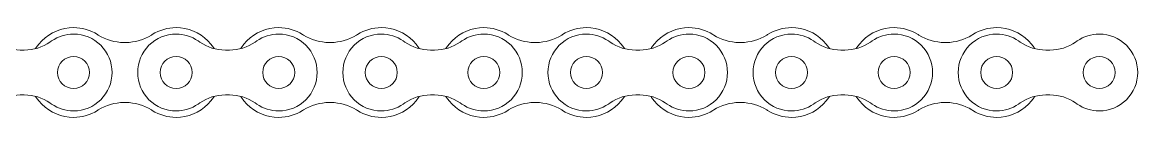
# Model space of a CAD drawing. Header units: millimetres. Extents: x 1246 to 16959, y -13818 to -1371.
# Drawn here: x 13620.7 to 13758.8, y -1505.6 to -1494.4 of the extents above; entities that cross this region are included whole.
import ezdxf

# ---------------------------------------------------------------- set-up
doc = ezdxf.new("R2010")
doc.units = ezdxf.units.MM
doc.header["$LTSCALE"] = 50
doc.layers.add('pio-Roller Chain - Linear', color=7, linetype='Continuous', lineweight=5)

msp = doc.modelspace()

# ---------------------------------------------------------------- wipeouts: each hides what was drawn before it
at = {"color": 255, "linetype": 'Continuous', "lineweight": 5, "transparency": 33554687}
for points in [[(13621.44, -1500), (13621.55, -1498.92), (13621.87, -1497.87), (13622.38, -1496.91), (13623.07, -1496.07), (13623.91, -1495.38), (13624.87, -1494.87), (13625.92, -1494.55), (13627, -1494.44), (13627.39, -1494.46), (13627.78, -1494.5), (13628.16, -1494.57), (13628.54, -1494.66), (13628.91, -1494.78), (13629.28, -1494.93), (13629.63, -1495.1), (13629.96, -1495.3), (13630.06, -1495.36), (13630.42, -1495.57), (13630.8, -1495.76), (13631.19, -1495.91), (13631.58, -1496.04), (13631.99, -1496.15), (13632.4, -1496.22), (13632.82, -1496.26), (13633.24, -1496.28), (13633.35, -1496.28), (13633.46, -1496.28), (13633.88, -1496.26), (13634.3, -1496.22), (13634.71, -1496.15), (13635.12, -1496.04), (13635.51, -1495.91), (13635.9, -1495.76), (13636.28, -1495.57), (13636.64, -1495.36), (13636.74, -1495.3), (13637.07, -1495.1), (13637.42, -1494.93), (13637.79, -1494.78), (13638.16, -1494.66), (13638.54, -1494.57), (13638.92, -1494.5), (13639.31, -1494.46), (13639.7, -1494.44), (13640.78, -1494.55), (13641.83, -1494.87), (13642.79, -1495.38), (13643.63, -1496.07), (13644.32, -1496.91), (13644.83, -1497.87), (13645.15, -1498.92), (13645.26, -1500), (13645.15, -1501.08), (13644.83, -1502.13), (13644.32, -1503.09), (13643.63, -1503.93), (13642.79, -1504.62), (13641.83, -1505.13), (13640.78, -1505.45), (13639.7, -1505.56), (13639.31, -1505.54), (13638.92, -1505.5), (13638.54, -1505.43), (13638.16, -1505.34), (13637.79, -1505.22), (13637.42, -1505.07), (13637.07, -1504.9), (13636.74, -1504.7), (13636.64, -1504.64), (13636.28, -1504.43), (13635.9, -1504.24), (13635.51, -1504.09), (13635.12, -1503.96), (13634.71, -1503.85), (13634.3, -1503.78), (13633.88, -1503.74), (13633.46, -1503.72), (13633.35, -1503.72), (13633.24, -1503.72), (13632.82, -1503.74), (13632.4, -1503.78), (13631.99, -1503.85), (13631.58, -1503.96), (13631.19, -1504.09), (13630.8, -1504.24), (13630.42, -1504.43), (13630.06, -1504.64), (13629.96, -1504.7), (13629.63, -1504.9), (13629.28, -1505.07), (13628.91, -1505.22), (13628.54, -1505.34), (13628.16, -1505.43), (13627.78, -1505.5), (13627.39, -1505.54), (13627, -1505.56), (13625.92, -1505.45), (13624.87, -1505.13), (13623.91, -1504.62), (13623.07, -1503.93), (13622.38, -1503.09), (13621.87, -1502.13), (13621.55, -1501.08)], [(13646.84, -1500), (13646.95, -1498.92), (13647.27, -1497.87), (13647.78, -1496.91), (13648.47, -1496.07), (13649.31, -1495.38), (13650.27, -1494.87), (13651.32, -1494.55), (13652.4, -1494.44), (13652.79, -1494.46), (13653.18, -1494.5), (13653.56, -1494.57), (13653.94, -1494.66), (13654.31, -1494.78), (13654.68, -1494.93), (13655.03, -1495.1), (13655.36, -1495.3), (13655.46, -1495.36), (13655.82, -1495.57), (13656.2, -1495.76), (13656.59, -1495.91), (13656.98, -1496.04), (13657.39, -1496.15), (13657.8, -1496.22), (13658.22, -1496.26), (13658.64, -1496.28), (13658.75, -1496.28), (13658.86, -1496.28), (13659.28, -1496.26), (13659.7, -1496.22), (13660.11, -1496.15), (13660.52, -1496.04), (13660.91, -1495.91), (13661.3, -1495.76), (13661.68, -1495.57), (13662.04, -1495.36), (13662.14, -1495.3), (13662.47, -1495.1), (13662.82, -1494.93), (13663.19, -1494.78), (13663.56, -1494.66), (13663.94, -1494.57), (13664.32, -1494.5), (13664.71, -1494.46), (13665.1, -1494.44), (13666.18, -1494.55), (13667.23, -1494.87), (13668.19, -1495.38), (13669.03, -1496.07), (13669.72, -1496.91), (13670.23, -1497.87), (13670.55, -1498.92), (13670.66, -1500), (13670.55, -1501.08), (13670.23, -1502.13), (13669.72, -1503.09), (13669.03, -1503.93), (13668.19, -1504.62), (13667.23, -1505.13), (13666.18, -1505.45), (13665.1, -1505.56), (13664.71, -1505.54), (13664.32, -1505.5), (13663.94, -1505.43), (13663.56, -1505.34), (13663.19, -1505.22), (13662.82, -1505.07), (13662.47, -1504.9), (13662.14, -1504.7), (13662.04, -1504.64), (13661.68, -1504.43), (13661.3, -1504.24), (13660.91, -1504.09), (13660.52, -1503.96), (13660.11, -1503.85), (13659.7, -1503.78), (13659.28, -1503.74), (13658.86, -1503.72), (13658.75, -1503.72), (13658.64, -1503.72), (13658.22, -1503.74), (13657.8, -1503.78), (13657.39, -1503.85), (13656.98, -1503.96), (13656.59, -1504.09), (13656.2, -1504.24), (13655.82, -1504.43), (13655.46, -1504.64), (13655.36, -1504.7), (13655.03, -1504.9), (13654.68, -1505.07), (13654.31, -1505.22), (13653.94, -1505.34), (13653.56, -1505.43), (13653.18, -1505.5), (13652.79, -1505.54), (13652.4, -1505.56), (13651.32, -1505.45), (13650.27, -1505.13), (13649.31, -1504.62), (13648.47, -1503.93), (13647.78, -1503.09), (13647.27, -1502.13), (13646.95, -1501.08)], [(13672.24, -1500), (13672.35, -1498.92), (13672.67, -1497.87), (13673.18, -1496.91), (13673.87, -1496.07), (13674.71, -1495.38), (13675.67, -1494.87), (13676.72, -1494.55), (13677.8, -1494.44), (13678.19, -1494.46), (13678.58, -1494.5), (13678.96, -1494.57), (13679.34, -1494.66), (13679.71, -1494.78), (13680.08, -1494.93), (13680.43, -1495.1), (13680.76, -1495.3), (13680.86, -1495.36), (13681.22, -1495.57), (13681.6, -1495.76), (13681.99, -1495.91), (13682.38, -1496.04), (13682.79, -1496.15), (13683.2, -1496.22), (13683.62, -1496.26), (13684.04, -1496.28), (13684.15, -1496.28), (13684.26, -1496.28), (13684.68, -1496.26), (13685.1, -1496.22), (13685.51, -1496.15), (13685.92, -1496.04), (13686.31, -1495.91), (13686.7, -1495.76), (13687.08, -1495.57), (13687.44, -1495.36), (13687.54, -1495.3), (13687.87, -1495.1), (13688.22, -1494.93), (13688.59, -1494.78), (13688.96, -1494.66), (13689.34, -1494.57), (13689.72, -1494.5), (13690.11, -1494.46), (13690.5, -1494.44), (13691.58, -1494.55), (13692.63, -1494.87), (13693.59, -1495.38), (13694.43, -1496.07), (13695.12, -1496.91), (13695.63, -1497.87), (13695.95, -1498.92), (13696.06, -1500), (13695.95, -1501.08), (13695.63, -1502.13), (13695.12, -1503.09), (13694.43, -1503.93), (13693.59, -1504.62), (13692.63, -1505.13), (13691.58, -1505.45), (13690.5, -1505.56), (13690.11, -1505.54), (13689.72, -1505.5), (13689.34, -1505.43), (13688.96, -1505.34), (13688.59, -1505.22), (13688.22, -1505.07), (13687.87, -1504.9), (13687.54, -1504.7), (13687.44, -1504.64), (13687.08, -1504.43), (13686.7, -1504.24), (13686.31, -1504.09), (13685.92, -1503.96), (13685.51, -1503.85), (13685.1, -1503.78), (13684.68, -1503.74), (13684.26, -1503.72), (13684.15, -1503.72), (13684.04, -1503.72), (13683.62, -1503.74), (13683.2, -1503.78), (13682.79, -1503.85), (13682.38, -1503.96), (13681.99, -1504.09), (13681.6, -1504.24), (13681.22, -1504.43), (13680.86, -1504.64), (13680.76, -1504.7), (13680.43, -1504.9), (13680.08, -1505.07), (13679.71, -1505.22), (13679.34, -1505.34), (13678.96, -1505.43), (13678.58, -1505.5), (13678.19, -1505.54), (13677.8, -1505.56), (13676.72, -1505.45), (13675.67, -1505.13), (13674.71, -1504.62), (13673.87, -1503.93), (13673.18, -1503.09), (13672.67, -1502.13), (13672.35, -1501.08)], [(13697.64, -1500), (13697.75, -1498.92), (13698.07, -1497.87), (13698.58, -1496.91), (13699.27, -1496.07), (13700.11, -1495.38), (13701.07, -1494.87), (13702.12, -1494.55), (13703.2, -1494.44), (13703.59, -1494.46), (13703.98, -1494.5), (13704.36, -1494.57), (13704.74, -1494.66), (13705.11, -1494.78), (13705.48, -1494.93), (13705.83, -1495.1), (13706.16, -1495.3), (13706.26, -1495.36), (13706.62, -1495.57), (13707, -1495.76), (13707.39, -1495.91), (13707.78, -1496.04), (13708.19, -1496.15), (13708.6, -1496.22), (13709.02, -1496.26), (13709.44, -1496.28), (13709.55, -1496.28), (13709.66, -1496.28), (13710.08, -1496.26), (13710.5, -1496.22), (13710.91, -1496.15), (13711.32, -1496.04), (13711.71, -1495.91), (13712.1, -1495.76), (13712.48, -1495.57), (13712.84, -1495.36), (13712.94, -1495.3), (13713.27, -1495.1), (13713.62, -1494.93), (13713.99, -1494.78), (13714.36, -1494.66), (13714.74, -1494.57), (13715.12, -1494.5), (13715.51, -1494.46), (13715.9, -1494.44), (13716.98, -1494.55), (13718.03, -1494.87), (13718.99, -1495.38), (13719.83, -1496.07), (13720.52, -1496.91), (13721.03, -1497.87), (13721.35, -1498.92), (13721.46, -1500), (13721.35, -1501.08), (13721.03, -1502.13), (13720.52, -1503.09), (13719.83, -1503.93), (13718.99, -1504.62), (13718.03, -1505.13), (13716.98, -1505.45), (13715.9, -1505.56), (13715.51, -1505.54), (13715.12, -1505.5), (13714.74, -1505.43), (13714.36, -1505.34), (13713.99, -1505.22), (13713.62, -1505.07), (13713.27, -1504.9), (13712.94, -1504.7), (13712.84, -1504.64), (13712.48, -1504.43), (13712.1, -1504.24), (13711.71, -1504.09), (13711.32, -1503.96), (13710.91, -1503.85), (13710.5, -1503.78), (13710.08, -1503.74), (13709.66, -1503.72), (13709.55, -1503.72), (13709.44, -1503.72), (13709.02, -1503.74), (13708.6, -1503.78), (13708.19, -1503.85), (13707.78, -1503.96), (13707.39, -1504.09), (13707, -1504.24), (13706.62, -1504.43), (13706.26, -1504.64), (13706.16, -1504.7), (13705.83, -1504.9), (13705.48, -1505.07), (13705.11, -1505.22), (13704.74, -1505.34), (13704.36, -1505.43), (13703.98, -1505.5), (13703.59, -1505.54), (13703.2, -1505.56), (13702.12, -1505.45), (13701.07, -1505.13), (13700.11, -1504.62), (13699.27, -1503.93), (13698.58, -1503.09), (13698.07, -1502.13), (13697.75, -1501.08)], [(13723.04, -1500), (13723.15, -1498.92), (13723.47, -1497.87), (13723.98, -1496.91), (13724.67, -1496.07), (13725.51, -1495.38), (13726.47, -1494.87), (13727.52, -1494.55), (13728.6, -1494.44), (13728.99, -1494.46), (13729.38, -1494.5), (13729.76, -1494.57), (13730.14, -1494.66), (13730.51, -1494.78), (13730.88, -1494.93), (13731.23, -1495.1), (13731.56, -1495.3), (13731.66, -1495.36), (13732.02, -1495.57), (13732.4, -1495.76), (13732.79, -1495.91), (13733.18, -1496.04), (13733.59, -1496.15), (13734, -1496.22), (13734.42, -1496.26), (13734.84, -1496.28), (13734.95, -1496.28), (13735.06, -1496.28), (13735.48, -1496.26), (13735.9, -1496.22), (13736.31, -1496.15), (13736.72, -1496.04), (13737.11, -1495.91), (13737.5, -1495.76), (13737.88, -1495.57), (13738.24, -1495.36), (13738.34, -1495.3), (13738.67, -1495.1), (13739.02, -1494.93), (13739.39, -1494.78), (13739.76, -1494.66), (13740.14, -1494.57), (13740.52, -1494.5), (13740.91, -1494.46), (13741.3, -1494.44), (13742.38, -1494.55), (13743.43, -1494.87), (13744.39, -1495.38), (13745.23, -1496.07), (13745.92, -1496.91), (13746.43, -1497.87), (13746.75, -1498.92), (13746.86, -1500), (13746.75, -1501.08), (13746.43, -1502.13), (13745.92, -1503.09), (13745.23, -1503.93), (13744.39, -1504.62), (13743.43, -1505.13), (13742.38, -1505.45), (13741.3, -1505.56), (13740.91, -1505.54), (13740.52, -1505.5), (13740.14, -1505.43), (13739.76, -1505.34), (13739.39, -1505.22), (13739.02, -1505.07), (13738.67, -1504.9), (13738.34, -1504.7), (13738.24, -1504.64), (13737.88, -1504.43), (13737.5, -1504.24), (13737.11, -1504.09), (13736.72, -1503.96), (13736.31, -1503.85), (13735.9, -1503.78), (13735.48, -1503.74), (13735.06, -1503.72), (13734.95, -1503.72), (13734.84, -1503.72), (13734.42, -1503.74), (13734, -1503.78), (13733.59, -1503.85), (13733.18, -1503.96), (13732.79, -1504.09), (13732.4, -1504.24), (13732.02, -1504.43), (13731.66, -1504.64), (13731.56, -1504.7), (13731.23, -1504.9), (13730.88, -1505.07), (13730.51, -1505.22), (13730.14, -1505.34), (13729.76, -1505.43), (13729.38, -1505.5), (13728.99, -1505.54), (13728.6, -1505.56), (13727.52, -1505.45), (13726.47, -1505.13), (13725.51, -1504.62), (13724.67, -1503.93), (13723.98, -1503.09), (13723.47, -1502.13), (13723.15, -1501.08)]]:
    msp.add_wipeout(points, dxfattribs=at).dxf.layer = 'pio-Roller Chain - Linear'

# ---------------------------------------------------------------- next in the draw order: linework, layer by layer
at = {"layer": 'pio-Roller Chain - Linear', "color": 7, "linetype": 'Continuous', "lineweight": 5, "transparency": 33554687, "flags": 128}
for points in [[(13621.44, -1500, -0.414214), (13627, -1494.44, -0.141569), (13629.96, -1495.3), (13630.06, -1495.36, 0.141569), (13633.24, -1496.28), (13633.46, -1496.28, 0.141569), (13636.64, -1495.36), (13636.74, -1495.3, -0.141569), (13639.7, -1494.44, -0.414214), (13645.26, -1500, -0.414214), (13639.7, -1505.56, -0.141569), (13636.74, -1504.7), (13636.64, -1504.64, 0.141569), (13633.46, -1503.72), (13633.24, -1503.72, 0.141569), (13630.06, -1504.64), (13629.96, -1504.7, -0.141569), (13627, -1505.56, -0.414214)], [(13646.84, -1500, -0.414214), (13652.4, -1494.44, -0.141569), (13655.36, -1495.3), (13655.46, -1495.36, 0.141569), (13658.64, -1496.28), (13658.86, -1496.28, 0.141569), (13662.04, -1495.36), (13662.14, -1495.3, -0.141569), (13665.1, -1494.44, -0.414214), (13670.66, -1500, -0.414214), (13665.1, -1505.56, -0.141569), (13662.14, -1504.7), (13662.04, -1504.64, 0.141569), (13658.86, -1503.72), (13658.64, -1503.72, 0.141569), (13655.46, -1504.64), (13655.36, -1504.7, -0.141569), (13652.4, -1505.56, -0.414214)], [(13672.24, -1500, -0.414214), (13677.8, -1494.44, -0.141569), (13680.76, -1495.3), (13680.86, -1495.36, 0.141569), (13684.04, -1496.28), (13684.26, -1496.28, 0.141569), (13687.44, -1495.36), (13687.54, -1495.3, -0.141569), (13690.5, -1494.44, -0.414214), (13696.06, -1500, -0.414214), (13690.5, -1505.56, -0.141569), (13687.54, -1504.7), (13687.44, -1504.64, 0.141569), (13684.26, -1503.72), (13684.04, -1503.72, 0.141569), (13680.86, -1504.64), (13680.76, -1504.7, -0.141569), (13677.8, -1505.56, -0.414214)], [(13697.64, -1500, -0.414214), (13703.2, -1494.44, -0.141569), (13706.16, -1495.3), (13706.26, -1495.36, 0.141569), (13709.44, -1496.28), (13709.66, -1496.28, 0.141569), (13712.84, -1495.36), (13712.94, -1495.3, -0.141569), (13715.9, -1494.44, -0.414214), (13721.46, -1500, -0.414214), (13715.9, -1505.56, -0.141569), (13712.94, -1504.7), (13712.84, -1504.64, 0.141569), (13709.66, -1503.72), (13709.44, -1503.72, 0.141569), (13706.26, -1504.64), (13706.16, -1504.7, -0.141569), (13703.2, -1505.56, -0.414214)], [(13723.04, -1500, -0.414214), (13728.6, -1494.44, -0.141569), (13731.56, -1495.3), (13731.66, -1495.36, 0.141569), (13734.84, -1496.28), (13735.06, -1496.28, 0.141569), (13738.24, -1495.36), (13738.34, -1495.3, -0.141569), (13741.3, -1494.44, -0.414214), (13746.86, -1500, -0.414214), (13741.3, -1505.56, -0.141569), (13738.34, -1504.7), (13738.24, -1504.64, 0.141569), (13735.06, -1503.72), (13734.84, -1503.72, 0.141569), (13731.66, -1504.64), (13731.56, -1504.7, -0.141569), (13728.6, -1505.56, -0.414214)]]:
    msp.add_lwpolyline(points, format="xyb", close=True, dxfattribs=at)

# ---------------------------------------------------------------- next in the draw order: wipeouts: each hides what was drawn before it
at = {"color": 255, "linetype": 'Continuous', "lineweight": 5, "transparency": 33554687}
for points in [[(13609.54, -1500), (13609.63, -1499.07), (13609.9, -1498.18), (13610.34, -1497.35), (13610.93, -1496.63), (13611.65, -1496.04), (13612.48, -1495.6), (13613.37, -1495.33), (13614.3, -1495.24), (13614.66, -1495.25), (13615.02, -1495.29), (13615.38, -1495.36), (13615.73, -1495.46), (13616.07, -1495.58), (13616.4, -1495.72), (13616.72, -1495.9), (13617.02, -1496.09), (13617.23, -1496.23), (13617.58, -1496.46), (13617.95, -1496.66), (13618.34, -1496.83), (13618.74, -1496.98), (13619.14, -1497.09), (13619.56, -1497.17), (13619.98, -1497.21), (13620.4, -1497.23), (13620.65, -1497.23), (13620.9, -1497.23), (13621.32, -1497.21), (13621.74, -1497.17), (13622.16, -1497.09), (13622.56, -1496.98), (13622.96, -1496.83), (13623.35, -1496.66), (13623.72, -1496.46), (13624.07, -1496.23), (13624.28, -1496.09), (13624.58, -1495.9), (13624.9, -1495.72), (13625.23, -1495.58), (13625.57, -1495.46), (13625.92, -1495.36), (13626.28, -1495.29), (13626.64, -1495.25), (13627, -1495.24), (13627.93, -1495.33), (13628.82, -1495.6), (13629.65, -1496.04), (13630.37, -1496.63), (13630.96, -1497.35), (13631.4, -1498.18), (13631.67, -1499.07), (13631.76, -1500), (13631.67, -1500.93), (13631.4, -1501.82), (13630.96, -1502.65), (13630.37, -1503.37), (13629.65, -1503.96), (13628.82, -1504.4), (13627.93, -1504.67), (13627, -1504.76), (13626.64, -1504.75), (13626.28, -1504.71), (13625.92, -1504.64), (13625.57, -1504.54), (13625.23, -1504.42), (13624.9, -1504.28), (13624.58, -1504.1), (13624.28, -1503.91), (13624.07, -1503.77), (13623.72, -1503.54), (13623.35, -1503.34), (13622.96, -1503.17), (13622.56, -1503.02), (13622.16, -1502.91), (13621.74, -1502.83), (13621.32, -1502.79), (13620.9, -1502.77), (13620.65, -1502.77), (13620.4, -1502.77), (13619.98, -1502.79), (13619.56, -1502.83), (13619.14, -1502.91), (13618.74, -1503.02), (13618.34, -1503.17), (13617.95, -1503.34), (13617.58, -1503.54), (13617.23, -1503.77), (13617.02, -1503.91), (13616.72, -1504.1), (13616.4, -1504.28), (13616.07, -1504.42), (13615.73, -1504.54), (13615.38, -1504.64), (13615.02, -1504.71), (13614.66, -1504.75), (13614.3, -1504.76), (13613.37, -1504.67), (13612.48, -1504.4), (13611.65, -1503.96), (13610.93, -1503.37), (13610.34, -1502.65), (13609.9, -1501.82), (13609.63, -1500.93)], [(13634.94, -1500), (13635.03, -1499.07), (13635.3, -1498.18), (13635.74, -1497.35), (13636.33, -1496.63), (13637.05, -1496.04), (13637.88, -1495.6), (13638.77, -1495.33), (13639.7, -1495.24), (13640.06, -1495.25), (13640.42, -1495.29), (13640.78, -1495.36), (13641.13, -1495.46), (13641.47, -1495.58), (13641.8, -1495.72), (13642.12, -1495.9), (13642.42, -1496.09), (13642.63, -1496.23), (13642.98, -1496.46), (13643.35, -1496.66), (13643.74, -1496.83), (13644.14, -1496.98), (13644.54, -1497.09), (13644.96, -1497.17), (13645.38, -1497.21), (13645.8, -1497.23), (13646.05, -1497.23), (13646.3, -1497.23), (13646.72, -1497.21), (13647.14, -1497.17), (13647.56, -1497.09), (13647.96, -1496.98), (13648.36, -1496.83), (13648.75, -1496.66), (13649.12, -1496.46), (13649.47, -1496.23), (13649.68, -1496.09), (13649.98, -1495.9), (13650.3, -1495.72), (13650.63, -1495.58), (13650.97, -1495.46), (13651.32, -1495.36), (13651.68, -1495.29), (13652.04, -1495.25), (13652.4, -1495.24), (13653.33, -1495.33), (13654.22, -1495.6), (13655.05, -1496.04), (13655.77, -1496.63), (13656.36, -1497.35), (13656.8, -1498.18), (13657.07, -1499.07), (13657.16, -1500), (13657.07, -1500.93), (13656.8, -1501.82), (13656.36, -1502.65), (13655.77, -1503.37), (13655.05, -1503.96), (13654.22, -1504.4), (13653.33, -1504.67), (13652.4, -1504.76), (13652.04, -1504.75), (13651.68, -1504.71), (13651.32, -1504.64), (13650.97, -1504.54), (13650.63, -1504.42), (13650.3, -1504.28), (13649.98, -1504.1), (13649.68, -1503.91), (13649.47, -1503.77), (13649.12, -1503.54), (13648.75, -1503.34), (13648.36, -1503.17), (13647.96, -1503.02), (13647.56, -1502.91), (13647.14, -1502.83), (13646.72, -1502.79), (13646.3, -1502.77), (13646.05, -1502.77), (13645.8, -1502.77), (13645.38, -1502.79), (13644.96, -1502.83), (13644.54, -1502.91), (13644.14, -1503.02), (13643.74, -1503.17), (13643.35, -1503.34), (13642.98, -1503.54), (13642.63, -1503.77), (13642.42, -1503.91), (13642.12, -1504.1), (13641.8, -1504.28), (13641.47, -1504.42), (13641.13, -1504.54), (13640.78, -1504.64), (13640.42, -1504.71), (13640.06, -1504.75), (13639.7, -1504.76), (13638.77, -1504.67), (13637.88, -1504.4), (13637.05, -1503.96), (13636.33, -1503.37), (13635.74, -1502.65), (13635.3, -1501.82), (13635.03, -1500.93)], [(13660.34, -1500), (13660.43, -1499.07), (13660.7, -1498.18), (13661.14, -1497.35), (13661.73, -1496.63), (13662.45, -1496.04), (13663.28, -1495.6), (13664.17, -1495.33), (13665.1, -1495.24), (13665.46, -1495.25), (13665.82, -1495.29), (13666.18, -1495.36), (13666.53, -1495.46), (13666.87, -1495.58), (13667.2, -1495.72), (13667.52, -1495.9), (13667.82, -1496.09), (13668.03, -1496.23), (13668.38, -1496.46), (13668.75, -1496.66), (13669.14, -1496.83), (13669.54, -1496.98), (13669.94, -1497.09), (13670.36, -1497.17), (13670.78, -1497.21), (13671.2, -1497.23), (13671.45, -1497.23), (13671.7, -1497.23), (13672.12, -1497.21), (13672.54, -1497.17), (13672.96, -1497.09), (13673.36, -1496.98), (13673.76, -1496.83), (13674.15, -1496.66), (13674.52, -1496.46), (13674.87, -1496.23), (13675.08, -1496.09), (13675.38, -1495.9), (13675.7, -1495.72), (13676.03, -1495.58), (13676.37, -1495.46), (13676.72, -1495.36), (13677.08, -1495.29), (13677.44, -1495.25), (13677.8, -1495.24), (13678.73, -1495.33), (13679.62, -1495.6), (13680.45, -1496.04), (13681.17, -1496.63), (13681.76, -1497.35), (13682.2, -1498.18), (13682.47, -1499.07), (13682.56, -1500), (13682.47, -1500.93), (13682.2, -1501.82), (13681.76, -1502.65), (13681.17, -1503.37), (13680.45, -1503.96), (13679.62, -1504.4), (13678.73, -1504.67), (13677.8, -1504.76), (13677.44, -1504.75), (13677.08, -1504.71), (13676.72, -1504.64), (13676.37, -1504.54), (13676.03, -1504.42), (13675.7, -1504.28), (13675.38, -1504.1), (13675.08, -1503.91), (13674.87, -1503.77), (13674.52, -1503.54), (13674.15, -1503.34), (13673.76, -1503.17), (13673.36, -1503.02), (13672.96, -1502.91), (13672.54, -1502.83), (13672.12, -1502.79), (13671.7, -1502.77), (13671.45, -1502.77), (13671.2, -1502.77), (13670.78, -1502.79), (13670.36, -1502.83), (13669.94, -1502.91), (13669.54, -1503.02), (13669.14, -1503.17), (13668.75, -1503.34), (13668.38, -1503.54), (13668.03, -1503.77), (13667.82, -1503.91), (13667.52, -1504.1), (13667.2, -1504.28), (13666.87, -1504.42), (13666.53, -1504.54), (13666.18, -1504.64), (13665.82, -1504.71), (13665.46, -1504.75), (13665.1, -1504.76), (13664.17, -1504.67), (13663.28, -1504.4), (13662.45, -1503.96), (13661.73, -1503.37), (13661.14, -1502.65), (13660.7, -1501.82), (13660.43, -1500.93)], [(13685.74, -1500), (13685.83, -1499.07), (13686.1, -1498.18), (13686.54, -1497.35), (13687.13, -1496.63), (13687.85, -1496.04), (13688.68, -1495.6), (13689.57, -1495.33), (13690.5, -1495.24), (13690.86, -1495.25), (13691.22, -1495.29), (13691.58, -1495.36), (13691.93, -1495.46), (13692.27, -1495.58), (13692.6, -1495.72), (13692.92, -1495.9), (13693.22, -1496.09), (13693.43, -1496.23), (13693.78, -1496.46), (13694.15, -1496.66), (13694.54, -1496.83), (13694.94, -1496.98), (13695.34, -1497.09), (13695.76, -1497.17), (13696.18, -1497.21), (13696.6, -1497.23), (13696.85, -1497.23), (13697.1, -1497.23), (13697.52, -1497.21), (13697.94, -1497.17), (13698.36, -1497.09), (13698.76, -1496.98), (13699.16, -1496.83), (13699.55, -1496.66), (13699.92, -1496.46), (13700.27, -1496.23), (13700.48, -1496.09), (13700.78, -1495.9), (13701.1, -1495.72), (13701.43, -1495.58), (13701.77, -1495.46), (13702.12, -1495.36), (13702.48, -1495.29), (13702.84, -1495.25), (13703.2, -1495.24), (13704.13, -1495.33), (13705.02, -1495.6), (13705.85, -1496.04), (13706.57, -1496.63), (13707.16, -1497.35), (13707.6, -1498.18), (13707.87, -1499.07), (13707.96, -1500), (13707.87, -1500.93), (13707.6, -1501.82), (13707.16, -1502.65), (13706.57, -1503.37), (13705.85, -1503.96), (13705.02, -1504.4), (13704.13, -1504.67), (13703.2, -1504.76), (13702.84, -1504.75), (13702.48, -1504.71), (13702.12, -1504.64), (13701.77, -1504.54), (13701.43, -1504.42), (13701.1, -1504.28), (13700.78, -1504.1), (13700.48, -1503.91), (13700.27, -1503.77), (13699.92, -1503.54), (13699.55, -1503.34), (13699.16, -1503.17), (13698.76, -1503.02), (13698.36, -1502.91), (13697.94, -1502.83), (13697.52, -1502.79), (13697.1, -1502.77), (13696.85, -1502.77), (13696.6, -1502.77), (13696.18, -1502.79), (13695.76, -1502.83), (13695.34, -1502.91), (13694.94, -1503.02), (13694.54, -1503.17), (13694.15, -1503.34), (13693.78, -1503.54), (13693.43, -1503.77), (13693.22, -1503.91), (13692.92, -1504.1), (13692.6, -1504.28), (13692.27, -1504.42), (13691.93, -1504.54), (13691.58, -1504.64), (13691.22, -1504.71), (13690.86, -1504.75), (13690.5, -1504.76), (13689.57, -1504.67), (13688.68, -1504.4), (13687.85, -1503.96), (13687.13, -1503.37), (13686.54, -1502.65), (13686.1, -1501.82), (13685.83, -1500.93)], [(13711.14, -1500), (13711.23, -1499.07), (13711.5, -1498.18), (13711.94, -1497.35), (13712.53, -1496.63), (13713.25, -1496.04), (13714.08, -1495.6), (13714.97, -1495.33), (13715.9, -1495.24), (13716.26, -1495.25), (13716.62, -1495.29), (13716.98, -1495.36), (13717.33, -1495.46), (13717.67, -1495.58), (13718, -1495.72), (13718.32, -1495.9), (13718.62, -1496.09), (13718.83, -1496.23), (13719.18, -1496.46), (13719.55, -1496.66), (13719.94, -1496.83), (13720.34, -1496.98), (13720.74, -1497.09), (13721.16, -1497.17), (13721.58, -1497.21), (13722, -1497.23), (13722.25, -1497.23), (13722.5, -1497.23), (13722.92, -1497.21), (13723.34, -1497.17), (13723.76, -1497.09), (13724.16, -1496.98), (13724.56, -1496.83), (13724.95, -1496.66), (13725.32, -1496.46), (13725.67, -1496.23), (13725.88, -1496.09), (13726.18, -1495.9), (13726.5, -1495.72), (13726.83, -1495.58), (13727.17, -1495.46), (13727.52, -1495.36), (13727.88, -1495.29), (13728.24, -1495.25), (13728.6, -1495.24), (13729.53, -1495.33), (13730.42, -1495.6), (13731.25, -1496.04), (13731.97, -1496.63), (13732.56, -1497.35), (13733, -1498.18), (13733.27, -1499.07), (13733.36, -1500), (13733.27, -1500.93), (13733, -1501.82), (13732.56, -1502.65), (13731.97, -1503.37), (13731.25, -1503.96), (13730.42, -1504.4), (13729.53, -1504.67), (13728.6, -1504.76), (13728.24, -1504.75), (13727.88, -1504.71), (13727.52, -1504.64), (13727.17, -1504.54), (13726.83, -1504.42), (13726.5, -1504.28), (13726.18, -1504.1), (13725.88, -1503.91), (13725.67, -1503.77), (13725.32, -1503.54), (13724.95, -1503.34), (13724.56, -1503.17), (13724.16, -1503.02), (13723.76, -1502.91), (13723.34, -1502.83), (13722.92, -1502.79), (13722.5, -1502.77), (13722.25, -1502.77), (13722, -1502.77), (13721.58, -1502.79), (13721.16, -1502.83), (13720.74, -1502.91), (13720.34, -1503.02), (13719.94, -1503.17), (13719.55, -1503.34), (13719.18, -1503.54), (13718.83, -1503.77), (13718.62, -1503.91), (13718.32, -1504.1), (13718, -1504.28), (13717.67, -1504.42), (13717.33, -1504.54), (13716.98, -1504.64), (13716.62, -1504.71), (13716.26, -1504.75), (13715.9, -1504.76), (13714.97, -1504.67), (13714.08, -1504.4), (13713.25, -1503.96), (13712.53, -1503.37), (13711.94, -1502.65), (13711.5, -1501.82), (13711.23, -1500.93)], [(13736.54, -1500), (13736.63, -1499.07), (13736.9, -1498.18), (13737.34, -1497.35), (13737.93, -1496.63), (13738.65, -1496.04), (13739.48, -1495.6), (13740.37, -1495.33), (13741.3, -1495.24), (13741.66, -1495.25), (13742.02, -1495.29), (13742.38, -1495.36), (13742.73, -1495.46), (13743.07, -1495.58), (13743.4, -1495.72), (13743.72, -1495.9), (13744.02, -1496.09), (13744.23, -1496.23), (13744.58, -1496.46), (13744.95, -1496.66), (13745.34, -1496.83), (13745.74, -1496.98), (13746.14, -1497.09), (13746.56, -1497.17), (13746.98, -1497.21), (13747.4, -1497.23), (13747.65, -1497.23), (13747.9, -1497.23), (13748.32, -1497.21), (13748.74, -1497.17), (13749.16, -1497.09), (13749.56, -1496.98), (13749.96, -1496.83), (13750.35, -1496.66), (13750.72, -1496.46), (13751.07, -1496.23), (13751.28, -1496.09), (13751.58, -1495.9), (13751.9, -1495.72), (13752.23, -1495.58), (13752.57, -1495.46), (13752.92, -1495.36), (13753.28, -1495.29), (13753.64, -1495.25), (13754, -1495.24), (13754.93, -1495.33), (13755.82, -1495.6), (13756.65, -1496.04), (13757.37, -1496.63), (13757.96, -1497.35), (13758.4, -1498.18), (13758.67, -1499.07), (13758.76, -1500), (13758.67, -1500.93), (13758.4, -1501.82), (13757.96, -1502.65), (13757.37, -1503.37), (13756.65, -1503.96), (13755.82, -1504.4), (13754.93, -1504.67), (13754, -1504.76), (13753.64, -1504.75), (13753.28, -1504.71), (13752.92, -1504.64), (13752.57, -1504.54), (13752.23, -1504.42), (13751.9, -1504.28), (13751.58, -1504.1), (13751.28, -1503.91), (13751.07, -1503.77), (13750.72, -1503.54), (13750.35, -1503.34), (13749.96, -1503.17), (13749.56, -1503.02), (13749.16, -1502.91), (13748.74, -1502.83), (13748.32, -1502.79), (13747.9, -1502.77), (13747.65, -1502.77), (13747.4, -1502.77), (13746.98, -1502.79), (13746.56, -1502.83), (13746.14, -1502.91), (13745.74, -1503.02), (13745.34, -1503.17), (13744.95, -1503.34), (13744.58, -1503.54), (13744.23, -1503.77), (13744.02, -1503.91), (13743.72, -1504.1), (13743.4, -1504.28), (13743.07, -1504.42), (13742.73, -1504.54), (13742.38, -1504.64), (13742.02, -1504.71), (13741.66, -1504.75), (13741.3, -1504.76), (13740.37, -1504.67), (13739.48, -1504.4), (13738.65, -1503.96), (13737.93, -1503.37), (13737.34, -1502.65), (13736.9, -1501.82), (13736.63, -1500.93)]]:
    msp.add_wipeout(points, dxfattribs=at).dxf.layer = 'pio-Roller Chain - Linear'

# ---------------------------------------------------------------- next in the draw order: linework, layer by layer
at = {"layer": 'pio-Roller Chain - Linear', "color": 7, "linetype": 'Continuous', "lineweight": 5, "transparency": 33554687, "flags": 128}
for points in [[(13609.54, -1500, -0.414214), (13614.3, -1495.24, -0.153244), (13617.02, -1496.09), (13617.23, -1496.23, 0.153244), (13620.4, -1497.23), (13620.9, -1497.23, 0.153244), (13624.07, -1496.23), (13624.28, -1496.09, -0.153244), (13627, -1495.24, -0.414214), (13631.76, -1500, -0.414214), (13627, -1504.76, -0.153244), (13624.28, -1503.91), (13624.07, -1503.77, 0.153244), (13620.9, -1502.77), (13620.4, -1502.77, 0.153244), (13617.23, -1503.77), (13617.02, -1503.91, -0.153244), (13614.3, -1504.76, -0.414214)], [(13634.94, -1500, -0.414214), (13639.7, -1495.24, -0.153244), (13642.42, -1496.09), (13642.63, -1496.23, 0.153244), (13645.8, -1497.23), (13646.3, -1497.23, 0.153244), (13649.47, -1496.23), (13649.68, -1496.09, -0.153244), (13652.4, -1495.24, -0.414214), (13657.16, -1500, -0.414214), (13652.4, -1504.76, -0.153244), (13649.68, -1503.91), (13649.47, -1503.77, 0.153244), (13646.3, -1502.77), (13645.8, -1502.77, 0.153244), (13642.63, -1503.77), (13642.42, -1503.91, -0.153244), (13639.7, -1504.76, -0.414214)], [(13660.34, -1500, -0.414214), (13665.1, -1495.24, -0.153244), (13667.82, -1496.09), (13668.03, -1496.23, 0.153244), (13671.2, -1497.23), (13671.7, -1497.23, 0.153244), (13674.87, -1496.23), (13675.08, -1496.09, -0.153244), (13677.8, -1495.24, -0.414214), (13682.56, -1500, -0.414214), (13677.8, -1504.76, -0.153244), (13675.08, -1503.91), (13674.87, -1503.77, 0.153244), (13671.7, -1502.77), (13671.2, -1502.77, 0.153244), (13668.03, -1503.77), (13667.82, -1503.91, -0.153244), (13665.1, -1504.76, -0.414214)], [(13685.74, -1500, -0.414214), (13690.5, -1495.24, -0.153244), (13693.22, -1496.09), (13693.43, -1496.23, 0.153244), (13696.6, -1497.23), (13697.1, -1497.23, 0.153244), (13700.27, -1496.23), (13700.48, -1496.09, -0.153244), (13703.2, -1495.24, -0.414214), (13707.96, -1500, -0.414214), (13703.2, -1504.76, -0.153244), (13700.48, -1503.91), (13700.27, -1503.77, 0.153244), (13697.1, -1502.77), (13696.6, -1502.77, 0.153244), (13693.43, -1503.77), (13693.22, -1503.91, -0.153244), (13690.5, -1504.76, -0.414214)], [(13711.14, -1500, -0.414214), (13715.9, -1495.24, -0.153244), (13718.62, -1496.09), (13718.83, -1496.23, 0.153244), (13722, -1497.23), (13722.5, -1497.23, 0.153244), (13725.67, -1496.23), (13725.88, -1496.09, -0.153244), (13728.6, -1495.24, -0.414214), (13733.36, -1500, -0.414214), (13728.6, -1504.76, -0.153244), (13725.88, -1503.91), (13725.67, -1503.77, 0.153244), (13722.5, -1502.77), (13722, -1502.77, 0.153244), (13718.83, -1503.77), (13718.62, -1503.91, -0.153244), (13715.9, -1504.76, -0.414214)], [(13736.54, -1500, -0.414214), (13741.3, -1495.24, -0.153244), (13744.02, -1496.09), (13744.23, -1496.23, 0.153244), (13747.4, -1497.23), (13747.9, -1497.23, 0.153244), (13751.07, -1496.23), (13751.28, -1496.09, -0.153244), (13754, -1495.24, -0.414214), (13758.76, -1500, -0.414214), (13754, -1504.76, -0.153244), (13751.28, -1503.91), (13751.07, -1503.77, 0.153244), (13747.9, -1502.77), (13747.4, -1502.77, 0.153244), (13744.23, -1503.77), (13744.02, -1503.91, -0.153244), (13741.3, -1504.76, -0.414214)]]:
    msp.add_lwpolyline(points, format="xyb", close=True, dxfattribs=at)

# ---------------------------------------------------------------- next in the draw order: wipeouts: each hides what was drawn before it
at = {"color": 255, "linetype": 'Continuous', "lineweight": 5, "transparency": 33554687}
for points in [[(13628.98, -1500), (13628.97, -1500.19), (13628.94, -1500.39), (13628.9, -1500.58), (13628.83, -1500.76), (13628.75, -1500.93), (13628.65, -1501.1), (13628.53, -1501.26), (13628.4, -1501.4), (13628.26, -1501.53), (13628.1, -1501.65), (13627.93, -1501.75), (13627.76, -1501.83), (13627.58, -1501.9), (13627.39, -1501.94), (13627.19, -1501.97), (13627, -1501.98), (13626.81, -1501.97), (13626.61, -1501.94), (13626.42, -1501.9), (13626.24, -1501.83), (13626.07, -1501.75), (13625.9, -1501.65), (13625.74, -1501.53), (13625.6, -1501.4), (13625.47, -1501.26), (13625.35, -1501.1), (13625.25, -1500.93), (13625.17, -1500.76), (13625.1, -1500.58), (13625.06, -1500.39), (13625.03, -1500.19), (13625.02, -1500), (13625.03, -1499.81), (13625.06, -1499.61), (13625.1, -1499.42), (13625.17, -1499.24), (13625.25, -1499.07), (13625.35, -1498.9), (13625.47, -1498.74), (13625.6, -1498.6), (13625.74, -1498.47), (13625.9, -1498.35), (13626.07, -1498.25), (13626.24, -1498.17), (13626.42, -1498.1), (13626.61, -1498.06), (13626.81, -1498.03), (13627, -1498.02), (13627.19, -1498.03), (13627.39, -1498.06), (13627.58, -1498.1), (13627.76, -1498.17), (13627.93, -1498.25), (13628.1, -1498.35), (13628.26, -1498.47), (13628.4, -1498.6), (13628.53, -1498.74), (13628.65, -1498.9), (13628.75, -1499.07), (13628.83, -1499.24), (13628.9, -1499.42), (13628.94, -1499.61), (13628.97, -1499.81)], [(13641.68, -1500), (13641.67, -1500.19), (13641.64, -1500.39), (13641.6, -1500.58), (13641.53, -1500.76), (13641.45, -1500.93), (13641.35, -1501.1), (13641.23, -1501.26), (13641.1, -1501.4), (13640.96, -1501.53), (13640.8, -1501.65), (13640.63, -1501.75), (13640.46, -1501.83), (13640.28, -1501.9), (13640.09, -1501.94), (13639.89, -1501.97), (13639.7, -1501.98), (13639.51, -1501.97), (13639.31, -1501.94), (13639.12, -1501.9), (13638.94, -1501.83), (13638.77, -1501.75), (13638.6, -1501.65), (13638.44, -1501.53), (13638.3, -1501.4), (13638.17, -1501.26), (13638.05, -1501.1), (13637.95, -1500.93), (13637.87, -1500.76), (13637.8, -1500.58), (13637.76, -1500.39), (13637.73, -1500.19), (13637.72, -1500), (13637.73, -1499.81), (13637.76, -1499.61), (13637.8, -1499.42), (13637.87, -1499.24), (13637.95, -1499.07), (13638.05, -1498.9), (13638.17, -1498.74), (13638.3, -1498.6), (13638.44, -1498.47), (13638.6, -1498.35), (13638.77, -1498.25), (13638.94, -1498.17), (13639.12, -1498.1), (13639.31, -1498.06), (13639.51, -1498.03), (13639.7, -1498.02), (13639.89, -1498.03), (13640.09, -1498.06), (13640.28, -1498.1), (13640.46, -1498.17), (13640.63, -1498.25), (13640.8, -1498.35), (13640.96, -1498.47), (13641.1, -1498.6), (13641.23, -1498.74), (13641.35, -1498.9), (13641.45, -1499.07), (13641.53, -1499.24), (13641.6, -1499.42), (13641.64, -1499.61), (13641.67, -1499.81)], [(13654.38, -1500), (13654.37, -1500.19), (13654.34, -1500.39), (13654.3, -1500.58), (13654.23, -1500.76), (13654.15, -1500.93), (13654.05, -1501.1), (13653.93, -1501.26), (13653.8, -1501.4), (13653.66, -1501.53), (13653.5, -1501.65), (13653.33, -1501.75), (13653.16, -1501.83), (13652.98, -1501.9), (13652.79, -1501.94), (13652.59, -1501.97), (13652.4, -1501.98), (13652.21, -1501.97), (13652.01, -1501.94), (13651.82, -1501.9), (13651.64, -1501.83), (13651.47, -1501.75), (13651.3, -1501.65), (13651.14, -1501.53), (13651, -1501.4), (13650.87, -1501.26), (13650.75, -1501.1), (13650.65, -1500.93), (13650.57, -1500.76), (13650.5, -1500.58), (13650.46, -1500.39), (13650.43, -1500.19), (13650.42, -1500), (13650.43, -1499.81), (13650.46, -1499.61), (13650.5, -1499.42), (13650.57, -1499.24), (13650.65, -1499.07), (13650.75, -1498.9), (13650.87, -1498.74), (13651, -1498.6), (13651.14, -1498.47), (13651.3, -1498.35), (13651.47, -1498.25), (13651.64, -1498.17), (13651.82, -1498.1), (13652.01, -1498.06), (13652.21, -1498.03), (13652.4, -1498.02), (13652.59, -1498.03), (13652.79, -1498.06), (13652.98, -1498.1), (13653.16, -1498.17), (13653.33, -1498.25), (13653.5, -1498.35), (13653.66, -1498.47), (13653.8, -1498.6), (13653.93, -1498.74), (13654.05, -1498.9), (13654.15, -1499.07), (13654.23, -1499.24), (13654.3, -1499.42), (13654.34, -1499.61), (13654.37, -1499.81)], [(13667.08, -1500), (13667.07, -1500.19), (13667.04, -1500.39), (13667, -1500.58), (13666.93, -1500.76), (13666.85, -1500.93), (13666.75, -1501.1), (13666.63, -1501.26), (13666.5, -1501.4), (13666.36, -1501.53), (13666.2, -1501.65), (13666.03, -1501.75), (13665.86, -1501.83), (13665.68, -1501.9), (13665.49, -1501.94), (13665.29, -1501.97), (13665.1, -1501.98), (13664.91, -1501.97), (13664.71, -1501.94), (13664.52, -1501.9), (13664.34, -1501.83), (13664.17, -1501.75), (13664, -1501.65), (13663.84, -1501.53), (13663.7, -1501.4), (13663.57, -1501.26), (13663.45, -1501.1), (13663.35, -1500.93), (13663.27, -1500.76), (13663.2, -1500.58), (13663.16, -1500.39), (13663.13, -1500.19), (13663.12, -1500), (13663.13, -1499.81), (13663.16, -1499.61), (13663.2, -1499.42), (13663.27, -1499.24), (13663.35, -1499.07), (13663.45, -1498.9), (13663.57, -1498.74), (13663.7, -1498.6), (13663.84, -1498.47), (13664, -1498.35), (13664.17, -1498.25), (13664.34, -1498.17), (13664.52, -1498.1), (13664.71, -1498.06), (13664.91, -1498.03), (13665.1, -1498.02), (13665.29, -1498.03), (13665.49, -1498.06), (13665.68, -1498.1), (13665.86, -1498.17), (13666.03, -1498.25), (13666.2, -1498.35), (13666.36, -1498.47), (13666.5, -1498.6), (13666.63, -1498.74), (13666.75, -1498.9), (13666.85, -1499.07), (13666.93, -1499.24), (13667, -1499.42), (13667.04, -1499.61), (13667.07, -1499.81)], [(13679.78, -1500), (13679.77, -1500.19), (13679.74, -1500.39), (13679.7, -1500.58), (13679.63, -1500.76), (13679.55, -1500.93), (13679.45, -1501.1), (13679.33, -1501.26), (13679.2, -1501.4), (13679.06, -1501.53), (13678.9, -1501.65), (13678.73, -1501.75), (13678.56, -1501.83), (13678.38, -1501.9), (13678.19, -1501.94), (13677.99, -1501.97), (13677.8, -1501.98), (13677.61, -1501.97), (13677.41, -1501.94), (13677.22, -1501.9), (13677.04, -1501.83), (13676.87, -1501.75), (13676.7, -1501.65), (13676.54, -1501.53), (13676.4, -1501.4), (13676.27, -1501.26), (13676.15, -1501.1), (13676.05, -1500.93), (13675.97, -1500.76), (13675.9, -1500.58), (13675.86, -1500.39), (13675.83, -1500.19), (13675.82, -1500), (13675.83, -1499.81), (13675.86, -1499.61), (13675.9, -1499.42), (13675.97, -1499.24), (13676.05, -1499.07), (13676.15, -1498.9), (13676.27, -1498.74), (13676.4, -1498.6), (13676.54, -1498.47), (13676.7, -1498.35), (13676.87, -1498.25), (13677.04, -1498.17), (13677.22, -1498.1), (13677.41, -1498.06), (13677.61, -1498.03), (13677.8, -1498.02), (13677.99, -1498.03), (13678.19, -1498.06), (13678.38, -1498.1), (13678.56, -1498.17), (13678.73, -1498.25), (13678.9, -1498.35), (13679.06, -1498.47), (13679.2, -1498.6), (13679.33, -1498.74), (13679.45, -1498.9), (13679.55, -1499.07), (13679.63, -1499.24), (13679.7, -1499.42), (13679.74, -1499.61), (13679.77, -1499.81)], [(13692.48, -1500), (13692.47, -1500.19), (13692.44, -1500.39), (13692.4, -1500.58), (13692.33, -1500.76), (13692.25, -1500.93), (13692.15, -1501.1), (13692.03, -1501.26), (13691.9, -1501.4), (13691.76, -1501.53), (13691.6, -1501.65), (13691.43, -1501.75), (13691.26, -1501.83), (13691.08, -1501.9), (13690.89, -1501.94), (13690.69, -1501.97), (13690.5, -1501.98), (13690.31, -1501.97), (13690.11, -1501.94), (13689.92, -1501.9), (13689.74, -1501.83), (13689.57, -1501.75), (13689.4, -1501.65), (13689.24, -1501.53), (13689.1, -1501.4), (13688.97, -1501.26), (13688.85, -1501.1), (13688.75, -1500.93), (13688.67, -1500.76), (13688.6, -1500.58), (13688.56, -1500.39), (13688.53, -1500.19), (13688.52, -1500), (13688.53, -1499.81), (13688.56, -1499.61), (13688.6, -1499.42), (13688.67, -1499.24), (13688.75, -1499.07), (13688.85, -1498.9), (13688.97, -1498.74), (13689.1, -1498.6), (13689.24, -1498.47), (13689.4, -1498.35), (13689.57, -1498.25), (13689.74, -1498.17), (13689.92, -1498.1), (13690.11, -1498.06), (13690.31, -1498.03), (13690.5, -1498.02), (13690.69, -1498.03), (13690.89, -1498.06), (13691.08, -1498.1), (13691.26, -1498.17), (13691.43, -1498.25), (13691.6, -1498.35), (13691.76, -1498.47), (13691.9, -1498.6), (13692.03, -1498.74), (13692.15, -1498.9), (13692.25, -1499.07), (13692.33, -1499.24), (13692.4, -1499.42), (13692.44, -1499.61), (13692.47, -1499.81)], [(13705.18, -1500), (13705.17, -1500.19), (13705.14, -1500.39), (13705.1, -1500.58), (13705.03, -1500.76), (13704.95, -1500.93), (13704.85, -1501.1), (13704.73, -1501.26), (13704.6, -1501.4), (13704.46, -1501.53), (13704.3, -1501.65), (13704.13, -1501.75), (13703.96, -1501.83), (13703.78, -1501.9), (13703.59, -1501.94), (13703.39, -1501.97), (13703.2, -1501.98), (13703.01, -1501.97), (13702.81, -1501.94), (13702.62, -1501.9), (13702.44, -1501.83), (13702.27, -1501.75), (13702.1, -1501.65), (13701.94, -1501.53), (13701.8, -1501.4), (13701.67, -1501.26), (13701.55, -1501.1), (13701.45, -1500.93), (13701.37, -1500.76), (13701.3, -1500.58), (13701.26, -1500.39), (13701.23, -1500.19), (13701.22, -1500), (13701.23, -1499.81), (13701.26, -1499.61), (13701.3, -1499.42), (13701.37, -1499.24), (13701.45, -1499.07), (13701.55, -1498.9), (13701.67, -1498.74), (13701.8, -1498.6), (13701.94, -1498.47), (13702.1, -1498.35), (13702.27, -1498.25), (13702.44, -1498.17), (13702.62, -1498.1), (13702.81, -1498.06), (13703.01, -1498.03), (13703.2, -1498.02), (13703.39, -1498.03), (13703.59, -1498.06), (13703.78, -1498.1), (13703.96, -1498.17), (13704.13, -1498.25), (13704.3, -1498.35), (13704.46, -1498.47), (13704.6, -1498.6), (13704.73, -1498.74), (13704.85, -1498.9), (13704.95, -1499.07), (13705.03, -1499.24), (13705.1, -1499.42), (13705.14, -1499.61), (13705.17, -1499.81)], [(13717.88, -1500), (13717.87, -1500.19), (13717.84, -1500.39), (13717.8, -1500.58), (13717.73, -1500.76), (13717.65, -1500.93), (13717.55, -1501.1), (13717.43, -1501.26), (13717.3, -1501.4), (13717.16, -1501.53), (13717, -1501.65), (13716.83, -1501.75), (13716.66, -1501.83), (13716.48, -1501.9), (13716.29, -1501.94), (13716.09, -1501.97), (13715.9, -1501.98), (13715.71, -1501.97), (13715.51, -1501.94), (13715.32, -1501.9), (13715.14, -1501.83), (13714.97, -1501.75), (13714.8, -1501.65), (13714.64, -1501.53), (13714.5, -1501.4), (13714.37, -1501.26), (13714.25, -1501.1), (13714.15, -1500.93), (13714.07, -1500.76), (13714, -1500.58), (13713.96, -1500.39), (13713.93, -1500.19), (13713.92, -1500), (13713.93, -1499.81), (13713.96, -1499.61), (13714, -1499.42), (13714.07, -1499.24), (13714.15, -1499.07), (13714.25, -1498.9), (13714.37, -1498.74), (13714.5, -1498.6), (13714.64, -1498.47), (13714.8, -1498.35), (13714.97, -1498.25), (13715.14, -1498.17), (13715.32, -1498.1), (13715.51, -1498.06), (13715.71, -1498.03), (13715.9, -1498.02), (13716.09, -1498.03), (13716.29, -1498.06), (13716.48, -1498.1), (13716.66, -1498.17), (13716.83, -1498.25), (13717, -1498.35), (13717.16, -1498.47), (13717.3, -1498.6), (13717.43, -1498.74), (13717.55, -1498.9), (13717.65, -1499.07), (13717.73, -1499.24), (13717.8, -1499.42), (13717.84, -1499.61), (13717.87, -1499.81)], [(13730.58, -1500), (13730.57, -1500.19), (13730.54, -1500.39), (13730.5, -1500.58), (13730.43, -1500.76), (13730.35, -1500.93), (13730.25, -1501.1), (13730.13, -1501.26), (13730, -1501.4), (13729.86, -1501.53), (13729.7, -1501.65), (13729.53, -1501.75), (13729.36, -1501.83), (13729.18, -1501.9), (13728.99, -1501.94), (13728.79, -1501.97), (13728.6, -1501.98), (13728.41, -1501.97), (13728.21, -1501.94), (13728.02, -1501.9), (13727.84, -1501.83), (13727.67, -1501.75), (13727.5, -1501.65), (13727.34, -1501.53), (13727.2, -1501.4), (13727.07, -1501.26), (13726.95, -1501.1), (13726.85, -1500.93), (13726.77, -1500.76), (13726.7, -1500.58), (13726.66, -1500.39), (13726.63, -1500.19), (13726.62, -1500), (13726.63, -1499.81), (13726.66, -1499.61), (13726.7, -1499.42), (13726.77, -1499.24), (13726.85, -1499.07), (13726.95, -1498.9), (13727.07, -1498.74), (13727.2, -1498.6), (13727.34, -1498.47), (13727.5, -1498.35), (13727.67, -1498.25), (13727.84, -1498.17), (13728.02, -1498.1), (13728.21, -1498.06), (13728.41, -1498.03), (13728.6, -1498.02), (13728.79, -1498.03), (13728.99, -1498.06), (13729.18, -1498.1), (13729.36, -1498.17), (13729.53, -1498.25), (13729.7, -1498.35), (13729.86, -1498.47), (13730, -1498.6), (13730.13, -1498.74), (13730.25, -1498.9), (13730.35, -1499.07), (13730.43, -1499.24), (13730.5, -1499.42), (13730.54, -1499.61), (13730.57, -1499.81)], [(13743.28, -1500), (13743.27, -1500.19), (13743.24, -1500.39), (13743.2, -1500.58), (13743.13, -1500.76), (13743.05, -1500.93), (13742.95, -1501.1), (13742.83, -1501.26), (13742.7, -1501.4), (13742.56, -1501.53), (13742.4, -1501.65), (13742.23, -1501.75), (13742.06, -1501.83), (13741.88, -1501.9), (13741.69, -1501.94), (13741.49, -1501.97), (13741.3, -1501.98), (13741.11, -1501.97), (13740.91, -1501.94), (13740.72, -1501.9), (13740.54, -1501.83), (13740.37, -1501.75), (13740.2, -1501.65), (13740.04, -1501.53), (13739.9, -1501.4), (13739.77, -1501.26), (13739.65, -1501.1), (13739.55, -1500.93), (13739.47, -1500.76), (13739.4, -1500.58), (13739.36, -1500.39), (13739.33, -1500.19), (13739.32, -1500), (13739.33, -1499.81), (13739.36, -1499.61), (13739.4, -1499.42), (13739.47, -1499.24), (13739.55, -1499.07), (13739.65, -1498.9), (13739.77, -1498.74), (13739.9, -1498.6), (13740.04, -1498.47), (13740.2, -1498.35), (13740.37, -1498.25), (13740.54, -1498.17), (13740.72, -1498.1), (13740.91, -1498.06), (13741.11, -1498.03), (13741.3, -1498.02), (13741.49, -1498.03), (13741.69, -1498.06), (13741.88, -1498.1), (13742.06, -1498.17), (13742.23, -1498.25), (13742.4, -1498.35), (13742.56, -1498.47), (13742.7, -1498.6), (13742.83, -1498.74), (13742.95, -1498.9), (13743.05, -1499.07), (13743.13, -1499.24), (13743.2, -1499.42), (13743.24, -1499.61), (13743.27, -1499.81)], [(13755.98, -1500), (13755.97, -1500.19), (13755.94, -1500.39), (13755.9, -1500.58), (13755.83, -1500.76), (13755.75, -1500.93), (13755.65, -1501.1), (13755.53, -1501.26), (13755.4, -1501.4), (13755.26, -1501.53), (13755.1, -1501.65), (13754.93, -1501.75), (13754.76, -1501.83), (13754.58, -1501.9), (13754.39, -1501.94), (13754.19, -1501.97), (13754, -1501.98), (13753.81, -1501.97), (13753.61, -1501.94), (13753.42, -1501.9), (13753.24, -1501.83), (13753.07, -1501.75), (13752.9, -1501.65), (13752.74, -1501.53), (13752.6, -1501.4), (13752.47, -1501.26), (13752.35, -1501.1), (13752.25, -1500.93), (13752.17, -1500.76), (13752.1, -1500.58), (13752.06, -1500.39), (13752.03, -1500.19), (13752.02, -1500), (13752.03, -1499.81), (13752.06, -1499.61), (13752.1, -1499.42), (13752.17, -1499.24), (13752.25, -1499.07), (13752.35, -1498.9), (13752.47, -1498.74), (13752.6, -1498.6), (13752.74, -1498.47), (13752.9, -1498.35), (13753.07, -1498.25), (13753.24, -1498.17), (13753.42, -1498.1), (13753.61, -1498.06), (13753.81, -1498.03), (13754, -1498.02), (13754.19, -1498.03), (13754.39, -1498.06), (13754.58, -1498.1), (13754.76, -1498.17), (13754.93, -1498.25), (13755.1, -1498.35), (13755.26, -1498.47), (13755.4, -1498.6), (13755.53, -1498.74), (13755.65, -1498.9), (13755.75, -1499.07), (13755.83, -1499.24), (13755.9, -1499.42), (13755.94, -1499.61), (13755.97, -1499.81)]]:
    msp.add_wipeout(points, dxfattribs=at).dxf.layer = 'pio-Roller Chain - Linear'

# ---------------------------------------------------------------- next in the draw order: linework, layer by layer
at = {"layer": 'pio-Roller Chain - Linear', "color": 7, "linetype": 'Continuous', "lineweight": 5, "transparency": 33554687}
for centre in [(13627, -1500), (13639.7, -1500), (13652.4, -1500), (13665.1, -1500), (13677.8, -1500), (13690.5, -1500), (13703.2, -1500), (13715.9, -1500), (13728.6, -1500), (13741.3, -1500), (13754, -1500)]:
    msp.add_circle(centre, 1.98, dxfattribs=at)

doc.saveas('drawing.dxf')
